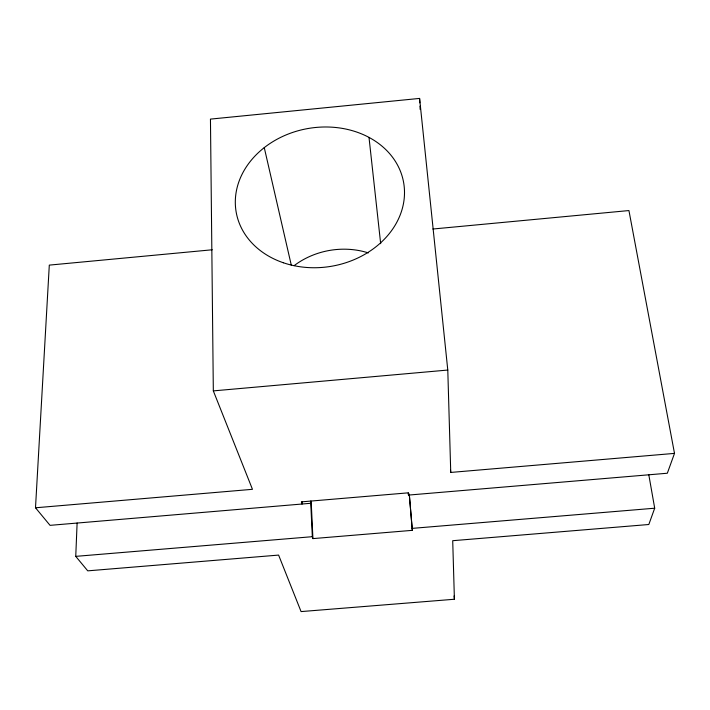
<?xml version="1.0" encoding="UTF-8"?>
<svg xmlns="http://www.w3.org/2000/svg" width="710" height="710" viewBox="0 0 710 710"><rect width="100%" height="100%" fill="white"/><g stroke="black" fill="none" stroke-linecap="round" stroke-linejoin="round"><path stroke-width="1.06" d="M648.798 474.741L654.7 508.209L648.816 524.504L452.714 540.701L454.409 599.249L301.075 611.585L278.604 555.087L87.747 570.849L75.748 556.365L77.115 523.004M310.527 501.136L310.758 503.284L50.046 525.347L35.5 507.783L49.301 265.114L212.254 249.778M432.86 229.019L628.936 210.559L674.5 453.388L667.329 473.233L408.49 495.083L408.25 492.838L301.386 501.872L302.078 504.073L301.981 501.872M674.5 453.388L450.743 472.434L447.788 370.052L419.592 98.415L210.453 119.111L213.328 390.89L252.458 489.314L35.5 507.783M213.328 390.89L447.788 370.052M75.748 556.365L312.329 536.689L312.924 538.606L412.35 530.343L409.279 493.974M409.315 494.959L412.137 528.382L654.7 508.209M264.262 147.627L291.322 265.3M412.137 528.382L412.35 530.343M369.005 137.394L380.675 243.681M450.522 470.233L450.743 472.434M454.089 595.938L454.409 599.249M408.312 492.891L408.49 495.083M419.592 98.415L419.814 102.826M419.983 106.136L420.151 109.438M311.166 501.145L312.924 538.606M310.758 503.284L312.329 536.689M294.1 265.664A73.192 63.181 -10.1 0 1 368.348 252.911M283.361 262.762A85.022 69.864 -10.1 0 0 404.256 187.191A85.022 69.864 -10.1 0 0 272.116 142.133A85.022 69.864 -10.1 0 0 283.361 262.762"/></g></svg>
